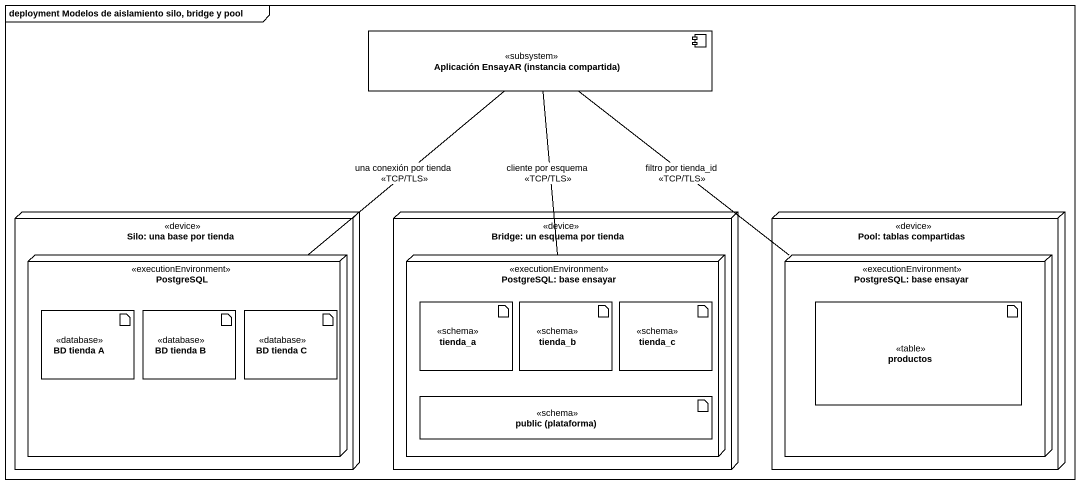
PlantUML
@startuml
mainframe deployment Modelos de aislamiento silo, bridge y pool
component "Aplicación EnsayAR (instancia compartida)" as Aplicación_EnsayAR <<subsystem>>
node "Silo: una base por tienda" as Silo_una_base_por_tienda <<device>> {
  node PostgreSQL <<executionEnvironment>> {
    artifact "BD tienda A" as BD_tienda_A <<database>>
    artifact "BD tienda B" as BD_tienda_B <<database>>
    artifact "BD tienda C" as BD_tienda_C <<database>>
  }
}
node "Bridge: un esquema por tienda" as Bridge_un_esquema_por_tienda <<device>> {
  node "PostgreSQL: base ensayar" as PostgreSQL_base_ensayar <<executionEnvironment>> {
    artifact tienda_a <<schema>>
    artifact tienda_b <<schema>>
    artifact tienda_c <<schema>>
    artifact "public (plataforma)" as public_plataforma <<schema>>
  }
}
node "Pool: tablas compartidas" as Pool_tablas_compartidas <<device>> {
  node "PostgreSQL: base ensayar" as PostgreSQL_base_ensayar_2 <<executionEnvironment>> {
    artifact productos <<table>>
  }
}
Aplicación_EnsayAR -- PostgreSQL : una conexión por tienda\n<<TCP/TLS>>
Aplicación_EnsayAR -- PostgreSQL_base_ensayar : cliente por esquema\n<<TCP/TLS>>
Aplicación_EnsayAR -- PostgreSQL_base_ensayar_2 : filtro por tienda_id\n<<TCP/TLS>>
@enduml
